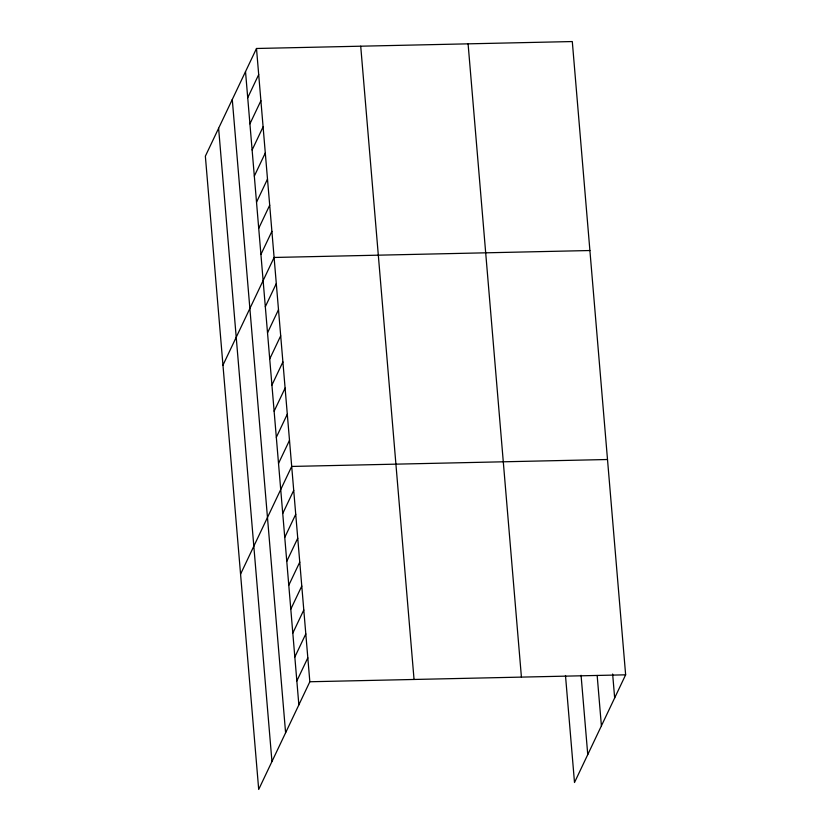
<?xml version="1.0" encoding="UTF-8"?>
<svg xmlns="http://www.w3.org/2000/svg" width="831" height="831" viewBox="0 0 831 831"><rect width="100%" height="100%" fill="white"/><g stroke="black" fill="none" stroke-linecap="round" stroke-linejoin="round"><path stroke-width="1.25" d="M256.499 48.489L205.361 156.176L258.701 789.45L309.838 681.752L256.499 48.489L572.299 41.55L625.639 674.824L574.501 782.511L565.485 675.489M247.721 97.726L258.701 74.603M249.923 123.85L260.903 100.728M252.125 149.975L263.105 126.852M254.328 176.089L265.297 152.977M256.519 202.213L267.499 179.101M258.721 228.338L269.701 205.215M260.924 254.463L271.903 231.34M222.968 365.162L274.105 257.465L589.906 250.526M265.328 306.701L276.297 283.589M267.52 332.826L278.499 309.714M269.722 358.95L280.701 335.828M271.924 385.075L282.904 361.952M274.126 411.2L285.106 388.077M276.328 437.314L287.297 414.202M278.52 463.438L289.5 440.326M240.564 574.138L291.702 466.44L607.503 459.512M282.737 513.485L293.717 490.363M284.753 537.408L295.732 514.296M286.768 561.33L297.747 538.218M288.783 585.253L299.762 562.14M290.798 609.175L301.778 586.063M292.813 633.108L303.793 609.985M294.828 657.03L305.808 633.908M296.844 680.953L307.823 657.83M309.838 681.752L625.639 674.824M612.644 674.014L614.66 697.936M597.167 675.478L601.405 725.847M581.066 675.281L587.756 754.6M468.092 43.835L521.421 677.109M360.716 46.193L414.046 679.467M245.519 71.601L298.859 704.875M232.275 99.512L285.604 732.786M218.615 128.265L271.955 761.539"/></g></svg>
